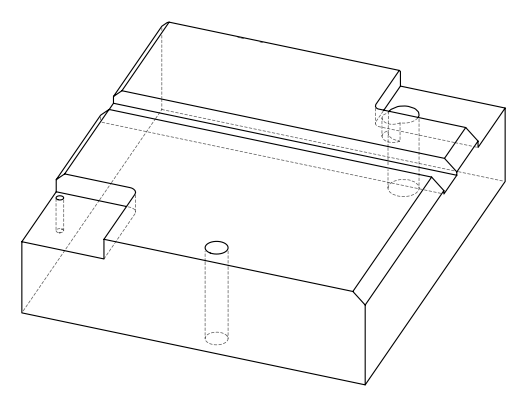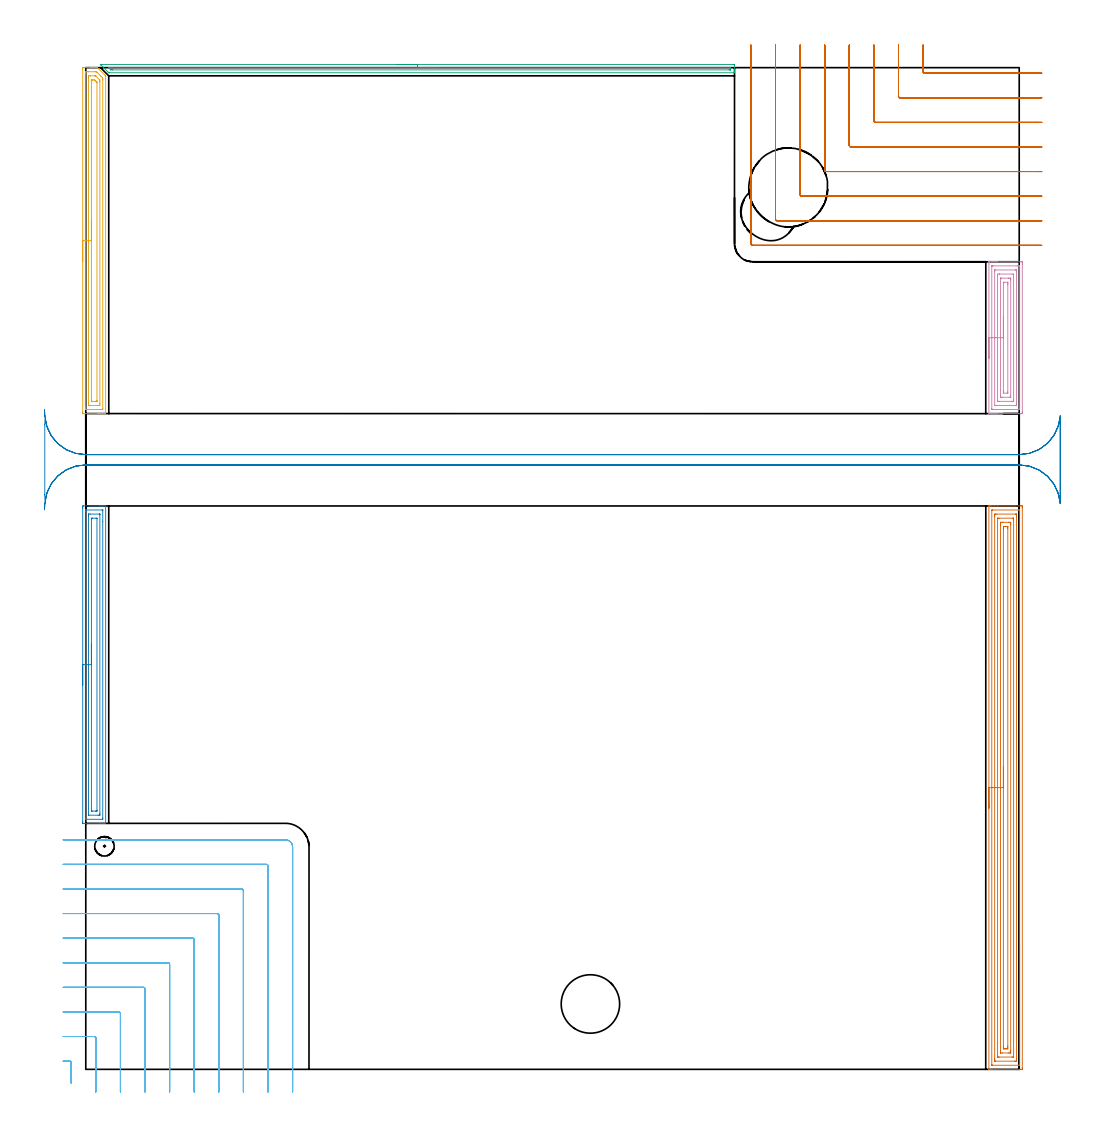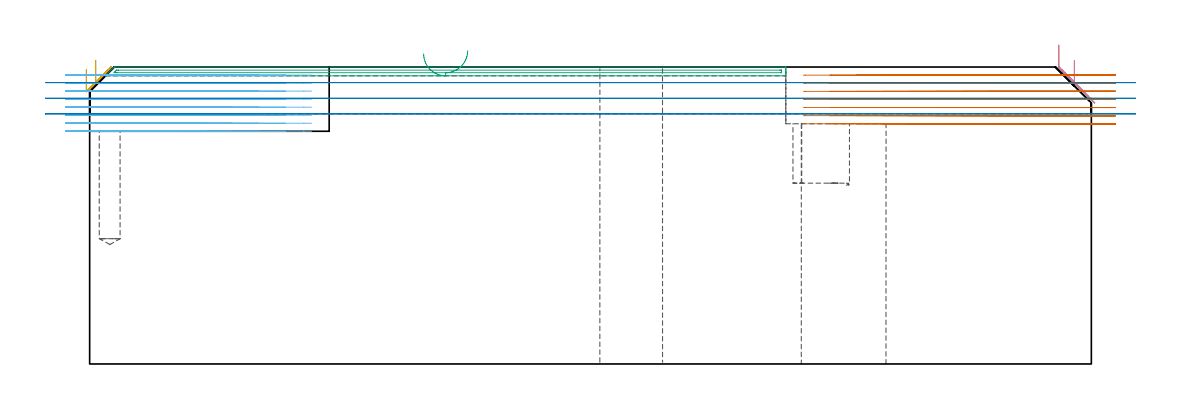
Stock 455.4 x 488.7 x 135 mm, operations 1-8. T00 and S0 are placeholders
(PLAN: 17 operations, 10 tool changes, 90 min)
(1 AREA_MILL | FG_CHAMFER_SURFACE | UGT0205_001 | 13.51 min | 37506 mm3)
(2 AREA_MILL_1 | FG_CHAMFER_SURFACE_1 | UGT0205_001 | 5.23 min | 10505 mm3)
(3 AREA_MILL_2 | FG_CHAMFER_SURFACE_2 | UGT0205_001 | 5.08 min | 2515 mm3)
(4 AREA_MILL_3 | FG_CHAMFER_SURFACE_3 | UGT0205_001 | 3.87 min | 11813 mm3)
(5 AREA_MILL_4 | FG_CHAMFER_SURFACE_4 | UGT0205_001 | 5.65 min | 10932 mm3)
(6 MILL_CORNER_NOTCH_RECTANGULAR | CORNER_NOTCH_RECTANGULAR | UGT0201_008 | Follow Part, ap 4, ae 75% | 22.27 min | 380387 mm3)
(7 MILL_CORNER_NOTCH_RECTANGULAR_1 | CORNER_NOTCH_RECTANGULAR_1 | UGT0201_008 | Follow Part, ap 4, ae 75% | 18.98 min | 337976 mm3)
(8 MILL_RECTANGULAR_SLOT | SLOT_RECTANGULAR | UGT0201_019 | Follow Part, ap 10, ae 75% | 6.55 min | 433774 mm3)
(9 MILL_THROUGH_HOLE_FROM_SOLID_MATERIAL | STEP1HOLE | UGT0201_018 | Circular | 6.11 min | 127116 mm3)
(10 MILL_BLIND_HOLE_FROM_SOLID_MATERIAL | STEP1POCKET | UGT0201_136 | Spiral | 0.61 min | 6413 mm3)
(11 SPOT_DRILL | STEP1HOLE_1 | NXT0321_9005460120000 | 0.05 min | 179 mm3)
(12 SPOT_DRILL_1 | STEP1POCKET_1 | NXT0321_9005460120000 | 0.03 min | 3 mm3)
(13 DRILL_BLIND_HOLE_INTO_CENTER | STEP1HOLE_1 | NXT0301_046 | 0.05 min | 410 mm3)
(14 GUN_DRILL_THROUGH_HOLE | STEP1HOLE_1 | UGT0307_003 | 0.62 min | 4749 mm3)
(15 SPADE_DRILL_TO_ENLARGE_THROUGH_HOLE | STEP1HOLE_1 | UGT0306_009 | 0.57 min | 30963 mm3)
(16 DRILL_TO_ENLARGE_THROUGH_HOLE | STEP1HOLE_1 | UGT0301_392 | 0.59 min | 49755 mm3)
(17 DRILL_BLIND_HOLE_INTO_CENTER_1 | STEP1POCKET_1 | UGT0301_490 | 0.22 min | 3462 mm3)
(TOOL UGT0205_001 | Chamfer Mill 20 x 3 x 45 deg. | D20 FL50 Z2)
(TOOL UGT0201_008 | End Mill 16 mm | D16 FL32 Z4)
(TOOL UGT0201_019 | End mill 40 mm | D40 FL63 Z6)
(TOOL UGT0201_018 | End mill 30 mm | D30 FL50 Z4)
(TOOL UGT0201_136 | Carbide End Mill 20.0 | D20 FL30 Z4)
(TOOL NXT0321_9005460120000 | NC Spot Drill, 142deg, 12mm, Carbide, Uncoated | D12 PA142 FL30 Z2)
(TOOL NXT0301_046 | Carbide Drill 7.5mm [860.1-0750-038A1-MM 2214] | D7.5 PA140 FL53 Z2)
(TOOL UGT0307_003 | Gun Drill 7 mm | D7 PA130 FL24 Z1)
(TOOL UGT0306_009 | Spade Drill 18.5mm | D18.5 PA132 FL10 Z2)
(TOOL UGT0301_392 | Twist Drill 28.5 mm | D28.5 PA118 FL165 Z2)
(TOOL UGT0301_490 | Carbide Drill 9.5 mm | D9.5 PA118 FL81 Z2)
(OP 1 AREA_MILL)
G17 G21 G94 G90
T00 M6
G54
G17 G0 G90 X440.6 Y127.45 S1061 M3
G43 Z145. H0
G94 G1 Y127.488 Z144.128 F250.
Y127.602 Z143.263
Y127.791 Z142.412
Y128.053 Z141.58
Y128.387 Z140.774
Y128.79 Z140.
Y129.259 Z139.264
Y129.79 Z138.572
Y130.379 Z137.929
Y131.022 Z137.339
Y131.714 Z136.808
Y132.45 Z136.34
Y133.224 Z135.937
Y134.03 Z135.603
Y134.862 Z135.341
Y135.714 Z135.152
Y136.578 Z135.038
Y137.45 Z135.
Y274.717
X440.603 Y274.89 Z134.988
X440.653 Y274.893 Z134.939
X441.076 Y274.9 Z134.524
X441.34 Z134.26
X442.07 Z133.525
X443.326 Z132.271
X444.742 Z130.853
X456.058 Z119.54
X456.32 Y274.898 Z119.277
X456.892 Y274.892 Z118.706
X456.894 Y274.846 Z118.704
X456.899 Y274.269 Z118.701
X456.9 Y273.687 Z118.7
Y0.943
X456.899 Y0.631 Z118.701
X456.894 Y0.054 Z118.704
X456.892 Y0.008 Z118.706
X456.32 Y0.004 Z119.277
X455.692 Y0. Z119.905
X443.852 Z131.743
X442.436 Z133.161
X442.07 Z133.525
X441.34 Z134.26
X441.076 Z134.524
X440.655 Z134.936
X440.599 Z134.991
Y0.003 Z134.992
X440.6 Y0.183 Z135.
Y137.45
X442.014 Z133.586
X442.015 Y272.594 Z133.585
X442.018 Y272.706 Z133.582
X442.025 Y272.89 Z133.575
X442.07 Y272.892 Z133.53
X442.545 Y272.899 Z133.055
X455.012 Y272.9 Z120.588
X455.43 Y272.898 Z120.17
X455.457 Y272.895 Z120.143
X455.469 Y272.891 Z120.131
X455.479 Y272.872 Z120.121
X455.484 Y272.65 Z120.116
X455.485 Y272.537 Z120.115
Y2.306
X455.482 Y2.193 Z120.118
X455.475 Y2.01 Z120.125
X455.43 Y2.008 Z120.17
X454.956 Y2.001 Z120.644
X442.488 Y2. Z133.112
X442.07 Y2.002 Z133.53
X442.043 Y2.005 Z133.557
X442.031 Y2.009 Z133.569
X442.021 Y2.028 Z133.579
X442.016 Y2.25 Z133.584
X442.015 Y2.363 Z133.585
X442.014 Y137.45 Z133.586
X443.428 Z132.172
X443.429 Y269.798 Z132.171
X443.43 Y270.222 Z132.17
X443.435 Y270.693 Z132.165
X443.445 Y270.89 Z132.155
X443.647 Y270.898 Z131.953
X443.852 Y270.899 Z131.748
X444.536 Y270.9 Z131.064
X453.648 Y270.899 Z121.952
X453.855 Y270.896 Z121.745
X453.992 Y270.89 Z121.608
X454.065 Y270.877 Z121.535
X454.068 Y270.834 Z121.532
X454.07 Y270.693 Z121.53
X454.071 Y270.268 Z121.529
X454.072 Y269.798 Z121.528
X454.071 Y5.102 Z121.529
X454.07 Y4.679 Z121.53
X454.065 Y4.208 Z121.535
X454.055 Y4.01 Z121.545
X453.853 Y4.002 Z121.747
X453.648 Y4.001 Z121.952
X452.965 Y4. Z122.635
X443.852 Y4.001 Z131.748
X443.645 Y4.004 Z131.955
X443.508 Y4.01 Z132.092
X443.435 Y4.023 Z132.165
X443.432 Y4.066 Z132.168
X443.43 Y4.208 Z132.17
X443.429 Y4.632 Z132.171
X443.428 Y5.102 Z132.172
Y137.45
X444.843 Z130.757
Y268.803
X444.844 Y268.856 Z130.756
X444.847 Y268.884 Z130.753
X444.849 Y268.89 Z130.751
X444.858 Y268.893 Z130.742
X444.968 Y268.897 Z130.632
X445.19 Y268.899 Z130.41
X445.633 Y268.9 Z129.967
X452.312 Y268.899 Z123.288
X452.532 Y268.898 Z123.068
X452.642 Y268.894 Z122.958
X452.651 Y268.89 Z122.949
X452.653 Y268.886 Z122.947
X452.656 Y268.863 Z122.944
X452.657 Y268.823 Z122.943
Y268.111
Y6.097
X452.656 Y6.044 Z122.944
X452.653 Y6.016 Z122.947
X452.651 Y6.01 Z122.949
X452.642 Y6.007 Z122.958
X452.532 Y6.003 Z123.068
X452.311 Y6.001 Z123.289
X451.867 Y6. Z123.733
X445.633 Z129.967
X445.188 Y6.003 Z130.412
X444.968 Y6.006 Z130.632
X444.859 Y6.01 Z130.741
X444.849 Y6.019 Z130.751
X444.847 Y6.038 Z130.753
X444.845 Y6.077 Z130.755
X444.843 Y6.789 Z130.757
Y137.45
X446.257 Z129.343
Y265.595
X446.258 Y266.221 Z129.342
X446.26 Y266.486 Z129.34
X446.264 Y266.756 Z129.336
X446.276 Y266.89 Z129.324
X446.355 Y266.894 Z129.245
X446.523 Y266.897 Z129.077
X446.738 Y266.9 Z128.862
X447.414 Z128.186
X450.301 Z125.299
X450.977 Y266.899 Z124.623
X451.195 Y266.896 Z124.405
X451.235 Y266.89 Z124.365
X451.237 Y266.881 Z124.363
X451.24 Y266.851 Z124.36
X451.243 Y266.221 Z124.357
Y265.954
Y9.305
X451.242 Y8.679 Z124.358
X451.24 Y8.414 Z124.36
X451.236 Y8.144 Z124.364
X451.224 Y8.01 Z124.376
X451.145 Y8.006 Z124.455
X450.977 Y8.003 Z124.623
X450.762 Y8. Z124.838
X450.086 Z125.514
X447.199 Z128.401
X446.523 Y8.002 Z129.077
X446.305 Y8.004 Z129.295
X446.265 Y8.01 Z129.335
X446.263 Y8.019 Z129.337
X446.26 Y8.049 Z129.34
X446.257 Y8.679 Z129.343
Y8.946
Y137.45
X447.671 Z127.929
Y263.539
X447.672 Y264.174 Z127.928
X447.674 Y264.433 Z127.926
X447.678 Y264.75 Z127.922
X447.691 Y264.89 Z127.909
X447.843 Y264.896 Z127.757
X448.305 Y264.899 Z127.295
X448.73 Y264.9 Z126.87
X449.195 Y264.899 Z126.405
X449.624 Y264.897 Z125.976
X449.795 Y264.89 Z125.805
X449.822 Y264.877 Z125.778
X449.824 Y264.819 Z125.776
X449.827 Y264.693 Z125.773
X449.828 Y264.433 Z125.772
X449.829 Y263.797 Z125.771
Y11.362
X449.828 Y10.726 Z125.772
X449.826 Y10.467 Z125.774
X449.822 Y10.15 Z125.778
X449.81 Y10.01 Z125.79
X449.657 Y10.004 Z125.943
X449.195 Y10.001 Z126.405
X448.77 Y10. Z126.83
X448.305 Y10.001 Z127.295
X447.876 Y10.003 Z127.724
X447.705 Y10.01 Z127.895
X447.678 Y10.023 Z127.922
X447.676 Y10.081 Z127.924
X447.673 Y10.208 Z127.927
X447.672 Y10.467 Z127.928
X447.671 Y11.103 Z127.929
Y137.45
Y138.322 Z127.967
Y139.187 Z128.081
Y140.038 Z128.27
Y140.87 Z128.532
Y141.676 Z128.866
Y142.45 Z129.269
Y143.186 Z129.737
Y143.878 Z130.268
Y144.521 Z130.858
Y145.11 Z131.501
Y145.642 Z132.193
Y146.11 Z132.929
Y146.513 Z133.703
Y146.847 Z134.509
Y147.109 Z135.341
Y147.298 Z136.192
Y147.412 Z137.057
Y147.45 Z137.929
G0 Z145.
M5
M2
(OP 2 AREA_MILL_1)
G17 G21 G94 G90
T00 M6
G54
G17 G0 G90 X-1.5 Y187.45 S1061 M3
G43 Z145. H0
Z133.8
G94 G1 Y187.488 Z132.928 F250.
Y187.602 Z132.063
Y187.791 Z131.212
Y188.053 Z130.38
Y188.387 Z129.574
Y188.79 Z128.8
Y189.258 Z128.064
Y189.79 Z127.372
Y190.379 Z126.729
Y191.022 Z126.14
Y191.714 Z125.608
Y192.45 Z125.14
Y193.224 Z124.737
Y194.03 Z124.403
Y194.862 Z124.141
Y195.714 Z123.952
Y196.578 Z123.838
Y197.45 Z123.8
Y273.749
X-1.499 Y274.281 Z123.801
X-1.496 Y274.639 Z123.802
X-1.493 Y274.89 Z123.804
X-1.147 Y274.9 Z124.151
X6.723 Z132.017
X7.261 Z132.558
X7.598 Z132.894
X8.136 Z133.432
X8.472 Z133.767
X9.428 Z134.728
X9.567 Y274.897 Z134.859
X9.698 Y274.89 Z134.989
X9.7 Y274.728 Z135.
Y120.172
X9.698 Y120.01 Z134.989
X9.567 Y120.003 Z134.859
X9.428 Y120. Z134.728
X9.145 Z134.444
X8.472 Z133.767
X7.261 Z132.558
X6.723 Z132.017
X-1.147 Z124.151
X-1.42 Y120.004 Z123.878
X-1.492 Y120.01 Z123.805
X-1.499 Y120.085 Z123.799
X-1.5 Y120.619 Z123.8
Y197.45
X-0.086 Z125.214
Y272.304
X-0.085 Y272.495 Z125.215
X-0.081 Y272.845 Z125.219
X-0.079 Y272.881 Z125.221
X-0.032 Y272.89 Z125.268
X0.073 Y272.896 Z125.373
X0.206 Y272.899 Z125.506
X8.076 Z133.376
X8.233 Y272.894 Z133.533
X8.263 Y272.89 Z133.563
X8.279 Y272.88 Z133.579
X8.281 Y272.846 Z133.581
X8.285 Y272.686 Z133.585
X8.286 Y267.157 Z133.586
Y122.596
X8.285 Y122.405 Z133.585
X8.281 Y122.055 Z133.581
X8.279 Y122.019 Z133.579
X8.232 Y122.01 Z133.532
X8.127 Y122.004 Z133.427
X7.994 Y122.001 Z133.294
X0.124 Z125.424
X-0.033 Y122.006 Z125.267
X-0.063 Y122.01 Z125.237
X-0.079 Y122.02 Z125.221
X-0.081 Y122.054 Z125.219
X-0.085 Y122.214 Z125.215
X-0.086 Y127.755 Z125.214
Y197.45
X1.328 Z126.628
X1.329 Y269.966 Z126.629
X1.332 Y270.708 Z126.632
X1.335 Y270.853 Z126.635
X1.341 Y270.89 Z126.641
X1.383 Y270.894 Z126.683
X1.477 Y270.897 Z126.777
X2.163 Y270.9 Z127.463
X6.723 Y270.899 Z132.023
X6.786 Y270.898 Z132.086
X6.836 Y270.894 Z132.136
X6.863 Y270.89 Z132.163
X6.865 Y270.858 Z132.165
X6.87 Y270.708 Z132.17
X6.871 Y270.557 Z132.171
Y124.934
X6.868 Y124.192 Z132.168
X6.865 Y124.047 Z132.165
X6.859 Y124.01 Z132.159
X6.817 Y124.006 Z132.117
X6.723 Y124.003 Z132.023
X6.037 Y124. Z131.337
X1.477 Y124.001 Z126.777
X1.414 Y124.002 Z126.714
X1.364 Y124.006 Z126.664
X1.337 Y124.01 Z126.637
X1.335 Y124.042 Z126.635
X1.33 Y124.192 Z126.63
X1.329 Y124.343 Z126.629
X1.328 Y197.45 Z126.628
X2.743 Z128.043
Y268.521
X2.744 Y268.685 Z128.044
X2.748 Y268.817 Z128.048
X2.752 Y268.89 Z128.052
X2.799 Y268.893 Z128.099
X3.226 Y268.9 Z128.526
X3.246 Z128.546
X4.995 Z130.295
X5.396 Y268.893 Z130.696
X5.442 Y268.89 Z130.742
X5.45 Y268.863 Z130.75
X5.455 Y268.811 Z130.755
X5.457 Y268.759 Z130.757
Y126.379
X5.456 Y126.214 Z130.756
X5.452 Y126.083 Z130.752
X5.448 Y126.01 Z130.748
X5.401 Y126.007 Z130.701
X4.974 Y126. Z130.274
X4.954 Z130.254
X3.205 Z128.505
X2.804 Y126.007 Z128.104
X2.758 Y126.01 Z128.058
X2.749 Y126.037 Z128.049
X2.745 Y126.089 Z128.045
X2.743 Y126.141 Z128.043
Y197.45
Y198.322 Z128.081
Y199.186 Z128.195
Y200.038 Z128.383
Y200.87 Z128.646
Y201.676 Z128.98
Y202.45 Z129.382
Y203.186 Z129.851
Y203.878 Z130.382
Y204.521 Z130.972
Y205.11 Z131.615
Y205.642 Z132.307
Y206.11 Z133.043
Y206.513 Z133.816
Y206.847 Z134.622
Y207.109 Z135.454
Y207.298 Z136.306
Y207.412 Z137.171
Y207.45 Z138.043
G0 Z145.
M5
M2
(OP 3 AREA_MILL_2)
G17 G21 G94 G90
T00 M6
G54
G17 G0 G90 X151.85 Y490.2 S1061 M3
G43 Z145. H0
Z141.
G94 G1 X151.888 Z140.128 F250.
X152.002 Z139.264
X152.191 Z138.412
X152.453 Z137.58
X152.787 Z136.774
X153.19 Z136.
X153.658 Z135.264
X154.189 Z134.572
X154.779 Z133.929
X155.422 Z133.34
X156.114 Z132.808
X156.85 Z132.34
X157.624 Z131.937
X158.43 Z131.603
X159.262 Z131.341
X160.113 Z131.152
X160.978 Z131.038
X161.85 Z131.
X315.887
X316.157 Y490.198
X316.49 Y490.193 Z131.002
X316.5 Y489.936 Z131.259
Y488.523 Z132.674
Y487.332 Z133.863
Y486.686 Z134.514
Y486.396 Z134.803
Y486.298 Z134.894
X316.49 Y486.203 Z134.988
X316.334 Y486.2 Z135.
X11.384
X11.205 Y486.203 Z134.989
X11.13 Y486.269 Z134.928
X10.938 Y486.462 Z134.738
X7.333 Y490.066 Z131.131
X7.266 Y490.131 Z131.062
X7.217 Y490.191 Z131.001
X7.233 Y490.194 Z130.998
X7.254 Y490.197 Z130.997
X7.298 Y490.199 Z130.999
X7.366
X161.85 Y490.2 Z131.
Y488.786 Z132.414
X314.101 Y488.785 Z132.415
X314.394 Y488.784 Z132.416
X314.461 Y488.781 Z132.419
X314.488 Y488.779 Z132.421
X314.49 Y488.765 Z132.435
X314.497 Y488.683 Z132.517
X314.499 Y488.2 Z133.
Y487.813 Z133.387
X314.496 Y487.683 Z133.517
X314.491 Y487.637 Z133.563
X314.488 Y487.62 Z133.58
X314.476 Y487.619 Z133.581
X314.403 Y487.617 Z133.583
X314.101 Y487.615 Z133.585
X313.811 Y487.614 Z133.586
X13.17 Y487.615 Z133.585
X12.879
X12.277 Y487.62 Z133.58
X12.242 Y487.621 Z133.579
X12.203 Y487.656 Z133.544
X12.12 Y487.734 Z133.466
X11.96 Y487.891 Z133.309
X11.65 Y488.2 Z133.
X11.384 Y488.468 Z132.732
X11.085 Y488.776 Z132.424
X11.384 Y488.781 Z132.419
X11.677 Y488.784 Z132.416
X12.277 Y488.786 Z132.414
X12.568
X161.85
X162.721 Z132.452
X163.586 Z132.566
X164.438 Z132.755
X165.27 Z133.017
X166.076 Z133.351
X166.85 Z133.754
X167.586 Z134.223
X168.278 Z134.754
X168.921 Z135.343
X169.51 Z135.986
X170.041 Z136.678
X170.51 Z137.414
X170.913 Z138.188
X171.247 Z138.994
X171.509 Z139.826
X171.698 Z140.678
X171.812 Z141.543
X171.85 Z142.414
G0 Z145.
M5
M2
(OP 4 AREA_MILL_3)
G17 G21 G94 G90
T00 M6
G54
G17 G0 G90 X440.6 Y346.95 S1061 M3
G43 Z145. H0
G94 G1 Y346.988 Z144.128 F250.
Y347.102 Z143.263
Y347.291 Z142.412
Y347.553 Z141.58
Y347.887 Z140.774
Y348.29 Z140.
Y348.758 Z139.264
Y349.29 Z138.572
Y349.879 Z137.929
Y350.522 Z137.339
Y351.214 Z136.808
Y351.95 Z136.34
Y352.724 Z135.937
Y353.53 Z135.603
Y354.362 Z135.341
Y355.213 Z135.152
Y356.078 Z135.038
Y356.95 Z135.
Y393.877
X440.603 Y393.99 Z134.989
X440.635 Y393.993 Z134.957
X440.921 Y394. Z134.677
X441.674 Z133.925
X442.467 Z133.132
X442.961 Z132.635
X443.208 Z132.389
X443.852 Z131.745
X444.099 Z131.499
X444.742 Z130.852
X456.32 Y393.999 Z119.276
X456.885 Y393.996 Z118.711
X456.891 Y393.993 Z118.705
X456.897 Y393.432 Z118.703
X456.9 Y392.852 Z118.7
Y320.779
X456.898 Y320.468 Z118.702
X456.891 Y319.907 Z118.706
X456.885 Y319.904 Z118.711
X456.32 Y319.9 Z119.276
X444.742 Z130.852
X444.099 Z131.499
X443.852 Z131.745
X443.208 Z132.389
X442.961 Z132.635
X442.467 Z133.132
X441.674 Z133.925
X440.921 Z134.677
X440.637 Z134.954
X440.599 Z134.991
X440.6 Y320.023 Z135.
Y356.95
X442.014 Z133.586
Y391.764
X442.016 Y391.876 Z133.584
X442.019 Y391.951 Z133.581
X442.023 Y391.992 Z133.577
X442.028 Y391.994 Z133.572
X442.07 Y391.996 Z133.53
X442.613 Y392. Z132.987
X454.539 Z121.061
X455.083 Y391.998 Z120.517
X455.43 Y391.992 Z120.17
X455.473 Y391.99 Z120.127
X455.48 Y391.82 Z120.12
X455.484 Y391.708 Z120.116
X455.485 Y391.652 Z120.115
X455.486 Y391.596 Z120.114
X455.485 Y322.136 Z120.115
X455.484 Y322.024 Z120.116
X455.481 Y321.949 Z120.119
X455.477 Y321.908 Z120.123
X455.472 Y321.907 Z120.128
X455.43 Y321.904 Z120.17
X454.887 Y321.9 Z120.713
X442.961 Z132.639
X442.417 Y321.902 Z133.183
X442.07 Y321.908 Z133.53
X442.027 Y321.91 Z133.573
X442.02 Y322.08 Z133.581
X442.016 Y322.192 Z133.584
X442.015 Y322.248 Z133.585
X442.014 Y322.304 Z133.586
Y356.95
X443.428 Z132.172
X443.429 Y389.405 Z132.171
X443.433 Y389.873 Z132.167
X443.435 Y389.974 Z132.165
X443.446 Y389.99 Z132.154
X443.511 Y389.996 Z132.089
X443.596 Y389.999 Z132.004
X453.648 Y390. Z121.952
X453.776 Y389.998 Z121.824
X454.031 Y389.99 Z121.57
X454.066 Y389.982 Z121.534
X454.068 Y389.969 Z121.532
X454.071 Y389.933 Z121.529
Y324.495
X454.067 Y324.027 Z121.533
X454.065 Y323.926 Z121.535
X454.053 Y323.91 Z121.547
X453.988 Y323.904 Z121.612
X453.903 Y323.901 Z121.697
X443.852 Y323.9 Z131.748
X443.724 Y323.902 Z131.876
X443.469 Y323.91 Z132.131
X443.434 Y323.918 Z132.166
X443.432 Y323.931 Z132.168
X443.429 Y323.967 Z132.171
X443.428 Y356.95 Z132.172
X444.843 Z130.757
Y387.203
X444.85 Y387.986 Z130.75
X445.633 Y388. Z129.967
X445.726 Z129.874
X451.96 Z123.64
X452.65 Y387.984 Z122.95
X452.657 Y387.303 Z122.943
Y326.697
X452.65 Y325.914 Z122.95
X451.867 Y325.9 Z123.733
X451.774 Z123.826
X445.54 Z130.06
X444.85 Y325.916 Z130.75
X444.843 Y326.596 Z130.757
Y356.95
X446.257 Z129.343
Y385.424
X446.258 Y385.688 Z129.342
X446.262 Y385.955 Z129.338
X446.264 Y385.985 Z129.336
X446.273 Y385.99 Z129.327
X446.307 Y385.995 Z129.293
X446.379 Y385.998 Z129.221
X446.523 Y386. Z129.077
X446.837 Z128.763
X450.086 Z125.514
X450.4 Z125.2
X450.977 Y385.996 Z124.623
X451.169 Y385.993 Z124.431
X451.232 Y385.99 Z124.368
X451.236 Y385.867 Z124.364
X451.24 Y385.69 Z124.36
X451.242 Y385.424 Z124.358
X451.243 Y385.157 Z124.357
Y328.476
X451.242 Y328.212 Z124.358
X451.237 Y327.945 Z124.363
X451.236 Y327.915 Z124.364
X451.227 Y327.91 Z124.373
X451.193 Y327.905 Z124.407
X451.121 Y327.902 Z124.479
X450.977 Y327.9 Z124.623
X450.663 Z124.937
X447.414 Z128.186
X447.1 Z128.5
X446.523 Y327.904 Z129.077
X446.331 Y327.907 Z129.269
X446.268 Y327.91 Z129.332
X446.264 Y328.033 Z129.336
X446.26 Y328.21 Z129.34
X446.258 Y328.476 Z129.342
X446.257 Y328.743 Z129.343
Y356.95
X447.671 Z127.929
X447.672 Y383.387 Z127.928
X447.673 Y383.644 Z127.927
X447.677 Y383.96 Z127.923
X447.678 Y383.99 Z127.922
X447.735 Y383.994 Z127.865
X447.829 Y383.998 Z127.771
X447.949 Y384. Z127.651
X449.731 Y383.998 Z125.869
X449.805 Y383.993 Z125.795
X449.816 Y383.991 Z125.784
X449.822 Y383.97 Z125.778
X449.825 Y383.904 Z125.775
X449.828 Y383.644 Z125.772
X449.829 Y383.011 Z125.771
Y382.754
X449.828 Y330.513 Z125.772
X449.827 Y330.256 Z125.773
X449.823 Y329.94 Z125.777
X449.822 Y329.91 Z125.778
X449.765 Y329.906 Z125.835
X449.67 Y329.902 Z125.93
X449.551 Y329.9 Z126.049
X447.769 Y329.902 Z127.831
X447.695 Y329.907 Z127.905
X447.684 Y329.909 Z127.916
X447.678 Y329.93 Z127.922
X447.675 Y329.996 Z127.925
X447.672 Y330.256 Z127.928
X447.671 Y330.889 Z127.929
Y331.146
Y356.95
Y357.822 Z127.967
Y358.686 Z128.081
Y359.538 Z128.27
Y360.37 Z128.532
Y361.176 Z128.866
Y361.95 Z129.269
Y362.686 Z129.737
Y363.378 Z130.268
Y364.021 Z130.858
Y364.61 Z131.501
Y365.141 Z132.193
Y365.61 Z132.929
Y366.013 Z133.703
Y366.347 Z134.509
Y366.609 Z135.341
Y366.798 Z136.192
Y366.912 Z137.057
Y366.95 Z137.929
G0 Z145.
M5
M2
(OP 5 AREA_MILL_4)
G17 G21 G94 G90
T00 M6
G54
G17 G0 G90 X-1.5 Y394.3 S1061 M3
G43 Z145. H0
Z133.8
G94 G1 Y394.338 Z132.928 F250.
Y394.452 Z132.063
Y394.641 Z131.212
Y394.903 Z130.38
Y395.237 Z129.574
Y395.64 Z128.8
Y396.108 Z128.064
Y396.64 Z127.372
Y397.229 Z126.729
Y397.872 Z126.14
Y398.564 Z125.608
Y399.3 Z125.14
Y400.074 Z124.737
Y400.88 Z124.403
Y401.712 Z124.141
Y402.564 Z123.952
Y403.428 Z123.838
Y404.3 Z123.8
X-1.499 Y488.107 Z123.801
X-1.497 Y488.464
X-1.492 Y488.69 Z123.804
X-1.147 Y488.7 Z124.15
X2.351 Z127.645
X2.937 Z128.234
X3.226 Z128.522
X3.811 Z129.108
X4.1 Z129.395
X4.677 Z129.977
X5.412 Z130.711
X5.561 Y488.699 Z130.86
X5.701 Y488.69 Z130.994
X5.846 Y488.554 Z131.146
X9.414 Y484.987 Z134.713
X9.609 Y484.791 Z134.906
X9.697 Y484.695 Z134.989
X9.7 Y484.541 Z135.
Y320.047
X9.698 Y319.91 Z134.989
X9.585 Y319.902 Z134.877
X9.467 Y319.9 Z134.766
X8.769 Z134.068
X8.175 Z133.475
X7.598 Z132.894
X7.309 Z132.606
X6.723 Z132.02
X6.435 Z131.732
X5.849 Z131.143
X-1.147 Y319.901 Z124.15
X-1.493 Y319.91 Z123.804
X-1.497 Y320.136 Z123.801
X-1.5 Y320.493 Z123.8
Y320.853
Y404.3
X-0.086 Z125.214
X-0.085 Y486.133 Z125.215
X-0.083 Y486.324 Z125.217
X-0.079 Y486.665 Z125.221
X0.242 Y486.691 Z125.542
X0.602 Y486.697 Z125.902
X1.108 Y486.7 Z126.408
X1.477 Z126.777
X4.606 Z129.906
X4.974 Y486.699 Z130.274
X5.097 Y486.697 Z130.397
X5.195 Y486.691 Z130.495
X5.254 Y486.684 Z130.554
X5.295 Y486.647 Z130.595
X5.626 Y486.324 Z130.926
X7.409 Y484.541 Z132.709
X7.598 Y484.349 Z132.898
X8.279 Y483.649 Z133.579
X8.285 Y482.949 Z133.585
Y482.758
Y322.467
X8.283 Y322.276 Z133.583
X8.279 Y321.935 Z133.579
X7.958 Y321.909 Z133.258
X7.598 Y321.903 Z132.898
X7.092 Y321.9 Z132.392
X6.723 Z132.023
X0.096 Z125.396
X-0.037 Y321.903 Z125.263
X-0.061 Y321.906 Z125.239
X-0.079 Y321.912 Z125.221
X-0.081 Y321.94 Z125.219
X-0.085 Y322.085 Z125.215
X-0.086 Y322.276 Z125.214
Y322.978
Y404.3
X1.328 Z126.628
X1.329 Y483.8 Z126.629
X1.334 Y484.541 Z126.634
X1.336 Y484.685 Z126.636
X1.477 Y484.69 Z126.777
X2.196 Y484.699 Z127.496
X2.351 Y484.7 Z127.651
X4.256 Y484.699 Z129.556
X4.568 Y484.694 Z129.868
X4.775 Y484.69 Z130.075
X4.848 Y484.641 Z130.148
X4.96 Y484.541 Z130.26
X4.974 Y484.526 Z130.274
X6.741 Y482.758 Z132.041
X6.864 Y482.614 Z132.164
X6.87 Y481.866 Z132.17
X6.871 Y481.715 Z132.171
Y324.8
X6.866 Y324.059 Z132.166
X6.865 Y323.915 Z132.165
X6.723 Y323.91 Z132.023
X6.004 Y323.901 Z131.304
X5.849 Y323.9 Z131.149
X2.351 Z127.651
X1.63 Y323.903 Z126.93
X1.477 Y323.909 Z126.777
X1.335 Y323.918 Z126.635
X1.332 Y324.059 Z126.632
X1.33 Y324.209 Z126.63
X1.328 Y324.951 Z126.628
Y325.102
Y404.3
X2.743 Z128.043
Y482.358
X2.745 Y482.522 Z128.045
X2.748 Y482.653 Z128.048
X2.75 Y482.687 Z128.05
X2.767 Y482.69 Z128.067
X2.817 Y482.694 Z128.117
X3.226 Y482.7 Z128.526
X3.282 Z128.582
X4.1 Z129.4
X4.157 Z129.457
X4.259 Y482.697 Z129.559
X4.309 Y482.694 Z129.609
X4.333 Y482.69 Z129.633
X4.384 Y482.656 Z129.684
X4.77 Y482.277 Z130.07
X4.974 Y482.076 Z130.274
X5.183 Y481.866 Z130.483
X5.401 Y481.639 Z130.701
X5.451 Y481.584 Z130.751
X5.453 Y481.557 Z130.753
X5.455 Y481.497 Z130.755
X5.457 Y481.374 Z130.757
Y326.242
X5.455 Y326.078 Z130.755
X5.452 Y325.947 Z130.752
X5.45 Y325.913 Z130.75
X5.433 Y325.91 Z130.733
X5.383 Y325.906 Z130.683
X4.974 Y325.9 Z130.274
X4.918 Z130.218
X3.168 Y325.901 Z128.468
X2.824 Y325.91 Z128.124
X2.749 Y325.915 Z128.049
X2.746 Y325.966 Z128.046
X2.745 Y326.021 Z128.045
X2.743 Y326.334 Z128.043
Y326.734
Y404.3
Y405.172 Z128.081
Y406.036 Z128.195
Y406.888 Z128.383
Y407.72 Z128.646
Y408.526 Z128.98
Y409.3 Z129.382
Y410.036 Z129.851
Y410.728 Z130.382
Y411.371 Z130.972
Y411.96 Z131.615
Y412.492 Z132.307
Y412.96 Z133.043
Y413.363 Z133.816
Y413.697 Z134.622
Y413.959 Z135.454
Y414.148 Z136.306
Y414.262 Z137.171
Y414.3 Z138.043
G0 Z145.
M5
M2
(OP 6 MILL_CORNER_NOTCH_RECTANGULAR)
G17 G21 G94 G90
T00 M6
G54
G17 G0 G90 X-7.1 Y-6.686 S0 M3
G43 Z145. H0
Z131.35
G94 G1 Y-3.686 F250.
Y3.208 F500.
G3 X-7.892 Y4. R0.8
G1 X-8.
X-11. Y4.002 F250.
G0 Z145.
X4.9 Y-11.
Z131.35
G1 Y-8.
Y15.207 F500.
G3 X4.107 Y16. R0.8
G1 X-7.945
X-8.
X-11. Y16.002 F250.
G0 Z145.
X16.9 Y-11.
Z131.35
G1 Y-8.
Y27.207 F500.
G3 X16.107 Y28. R0.8
G1 X-7.945
X-8.
X-11. Y28.002 F250.
G0 Z145.
X28.9 Y-11.
Z131.35
G1 Y-8.
Y39.206 F500.
G3 X28.106 Y40. R0.8
G1 X-7.945
X-8.
X-11. Y40.002 F250.
G0 Z145.
X40.9 Y-11.
Z131.35
G1 Y-8.
Y51.206 F500.
G3 X40.106 Y52. R0.8
G1 X-7.945
X-8.
X-11. Y52.003 F250.
G0 Z145.
X52.9 Y-11.
Z131.35
G1 Y-8.
Y63.206 F500.
G3 X52.106 Y64. R0.8
G1 X-7.945
X-8.
X-11. Y64.003 F250.
G0 Z145.
X64.9 Y-11.
Z131.35
G1 Y-8.
Y75.205 F500.
G3 X64.105 Y76. R0.8
G1 X-7.945
X-8.
X-11. Y76.005 F250.
G0 Z145.
X76.9 Y-11.
Z131.35
G1 Y-8.
Y87.205 F500.
G3 X76.105 Y88. R0.8
G1 X-7.945
X-8.
X-11. Y88.007 F250.
G0 Z145.
X88.9 Y-11.
Z131.35
G1 Y-8.
Y99.205 F500.
G3 X88.105 Y100. R0.8
G1 X-7.945
X-8.
X-11. Y100.014 F250.
G0 Z145.
X100.9 Y-11.
Z131.35
G1 Y-8.
Y108.5 F500.
G3 X97.4 Y112. R3.5
G1 X-7.945
X-10.945 F250.
G0 Z145.
X-7.1 Y-6.686
Z127.7
G1 Y-3.686
Y3.208 F500.
G3 X-7.892 Y4. R0.8
G1 X-8.
X-11. F250.
G0 Z145.
X4.9 Y-11.
Z127.7
G1 Y-8.
Y15.207 F500.
G3 X4.107 Y16. R0.8
G1 X-8.
X-11. F250.
G0 Z145.
X16.9 Y-11.
Z127.7
G1 Y-8.
Y27.207 F500.
G3 X16.107 Y28. R0.8
G1 X-8.
X-11. F250.
G0 Z145.
X28.9 Y-11.
Z127.7
G1 Y-8.
Y39.206 F500.
G3 X28.106 Y40. R0.8
G1 X-8.
X-11. F250.
G0 Z145.
X40.9 Y-11.
Z127.7
G1 Y-8.
Y51.206 F500.
G3 X40.106 Y52. R0.8
G1 X-8.
X-11. F250.
G0 Z145.
X52.9 Y-11.
Z127.7
G1 Y-8.
Y63.206 F500.
G3 X52.106 Y64. R0.8
G1 X-8.
X-11. F250.
G0 Z145.
X64.9 Y-11.
Z127.7
G1 Y-8.
Y75.205 F500.
G3 X64.105 Y76. R0.8
G1 X-8.
X-11. F250.
G0 Z145.
X76.9 Y-11.
Z127.7
G1 Y-8.
Y87.205 F500.
G3 X76.105 Y88. R0.8
G1 X-8.
X-11. F250.
G0 Z145.
X88.9 Y-11.
Z127.7
G1 Y-8.
Y99.205 F500.
G3 X88.105 Y100. R0.8
G1 X-8.
X-11. F250.
G0 Z145.
X100.9 Y-11.
Z127.7
G1 Y-8.
Y108.5 F500.
G3 X97.4 Y112. R3.5
G1 X-8.
X-11. F250.
G0 Z145.
X-7.1 Y-6.686
Z124.05
G1 Y-3.686
Y3.208 F500.
G3 X-7.892 Y4. R0.8
G1 X-8.
X-11. F250.
G0 Z145.
X4.9 Y-11.
Z124.05
G1 Y-8.
Y15.207 F500.
G3 X4.107 Y16. R0.8
G1 X-8.
X-11. F250.
G0 Z145.
X16.9 Y-11.
Z124.05
G1 Y-8.
Y27.207 F500.
G3 X16.107 Y28. R0.8
G1 X-8.
X-11. F250.
G0 Z145.
X28.9 Y-11.
Z124.05
G1 Y-8.
Y39.206 F500.
G3 X28.106 Y40. R0.8
G1 X-8.
X-11. F250.
G0 Z145.
X40.9 Y-11.
Z124.05
G1 Y-8.
Y51.206 F500.
G3 X40.106 Y52. R0.8
G1 X-8.
X-11. F250.
G0 Z145.
X52.9 Y-11.
Z124.05
G1 Y-8.
Y63.206 F500.
G3 X52.106 Y64. R0.8
G1 X-8.
X-11. F250.
G0 Z145.
X64.9 Y-11.
Z124.05
G1 Y-8.
Y75.205 F500.
G3 X64.105 Y76. R0.8
G1 X-8.
X-11. F250.
G0 Z145.
X76.9 Y-11.
Z124.05
G1 Y-8.
Y87.205 F500.
G3 X76.105 Y88. R0.8
G1 X-8.
X-11. F250.
G0 Z145.
X88.9 Y-11.
Z124.05
G1 Y-8.
Y99.205 F500.
G3 X88.105 Y100. R0.8
G1 X-8.
X-11. F250.
G0 Z145.
X100.9 Y-11.
Z124.05
G1 Y-8.
Y108.5 F500.
G3 X97.4 Y112. R3.5
G1 X-8.
X-11. F250.
G0 Z145.
X-7.1 Y-6.686
Z120.4
G1 Y-3.686
Y3.208 F500.
G3 X-7.892 Y4. R0.8
G1 X-8.
X-11. F250.
G0 Z145.
X4.9 Y-11.
Z120.4
G1 Y-8.
Y15.207 F500.
G3 X4.107 Y16. R0.8
G1 X-8.
X-11. F250.
G0 Z145.
X16.9 Y-11.
Z120.4
G1 Y-8.
Y27.207 F500.
G3 X16.107 Y28. R0.8
G1 X-8.
X-11. F250.
G0 Z145.
X28.9 Y-11.
Z120.4
G1 Y-8.
Y39.206 F500.
G3 X28.106 Y40. R0.8
G1 X-8.
X-11. F250.
G0 Z145.
X40.9 Y-11.
Z120.4
G1 Y-8.
Y51.206 F500.
G3 X40.106 Y52. R0.8
G1 X-8.
X-11. F250.
G0 Z145.
X52.9 Y-11.
Z120.4
G1 Y-8.
Y63.206 F500.
G3 X52.106 Y64. R0.8
G1 X-8.
X-11. F250.
G0 Z145.
X64.9 Y-11.
Z120.4
G1 Y-8.
Y75.205 F500.
G3 X64.105 Y76. R0.8
G1 X-8.
X-11. F250.
G0 Z145.
X76.9 Y-11.
Z120.4
G1 Y-8.
Y87.205 F500.
G3 X76.105 Y88. R0.8
G1 X-8.
X-11. F250.
G0 Z145.
X88.9 Y-11.
Z120.4
G1 Y-8.
Y99.205 F500.
G3 X88.105 Y100. R0.8
G1 X-8.
X-11. F250.
G0 Z145.
X100.9 Y-11.
Z120.4
G1 Y-8.
Y108.5 F500.
G3 X97.4 Y112. R3.5
G1 X-8.
X-11. F250.
G0 Z145.
X-7.1 Y-6.686
Z116.75
G1 Y-3.686
Y3.208 F500.
G3 X-7.892 Y4. R0.8
G1 X-8.
X-11. F250.
G0 Z145.
X4.9 Y-11.
Z116.75
G1 Y-8.
Y15.207 F500.
G3 X4.107 Y16. R0.8
G1 X-8.
X-11. F250.
G0 Z145.
X16.9 Y-11.
Z116.75
G1 Y-8.
Y27.207 F500.
G3 X16.107 Y28. R0.8
G1 X-8.
X-11. F250.
G0 Z145.
X28.9 Y-11.
Z116.75
G1 Y-8.
Y39.206 F500.
G3 X28.106 Y40. R0.8
G1 X-8.
X-11. F250.
G0 Z145.
X40.9 Y-11.
Z116.75
G1 Y-8.
Y51.206 F500.
G3 X40.106 Y52. R0.8
G1 X-8.
X-11. F250.
G0 Z145.
X52.9 Y-11.
Z116.75
G1 Y-8.
Y63.206 F500.
G3 X52.106 Y64. R0.8
G1 X-8.
X-11. F250.
G0 Z145.
X64.9 Y-11.
Z116.75
G1 Y-8.
Y75.205 F500.
G3 X64.105 Y76. R0.8
G1 X-8.
X-11. F250.
G0 Z145.
X76.9 Y-11.
Z116.75
G1 Y-8.
Y87.205 F500.
G3 X76.105 Y88. R0.8
G1 X-8.
X-11. F250.
G0 Z145.
X88.9 Y-11.
Z116.75
G1 Y-8.
Y99.205 F500.
G3 X88.105 Y100. R0.8
G1 X-8.
X-11. F250.
G0 Z145.
X100.9 Y-11.
Z116.75
G1 Y-8.
Y108.5 F500.
G3 X97.4 Y112. R3.5
G1 X-8.
X-11. F250.
G0 Z145.
X-7.1 Y-6.686
Z113.1
G1 Y-3.686
Y3.208 F500.
G3 X-7.892 Y4. R0.8
G1 X-8.
X-11. F250.
G0 Z145.
X4.9 Y-11.
Z113.1
G1 Y-8.
Y15.207 F500.
G3 X4.107 Y16. R0.8
G1 X-8.
X-11. F250.
G0 Z145.
X16.9 Y-11.
Z113.1
G1 Y-8.
Y27.207 F500.
G3 X16.107 Y28. R0.8
G1 X-8.
X-11. F250.
G0 Z145.
X28.9 Y-11.
Z113.1
G1 Y-8.
Y39.206 F500.
G3 X28.106 Y40. R0.8
G1 X-8.
X-11. F250.
G0 Z145.
X40.9 Y-11.
Z113.1
G1 Y-8.
Y51.206 F500.
G3 X40.106 Y52. R0.8
G1 X-8.
X-11. F250.
G0 Z145.
X52.9 Y-11.
Z113.1
G1 Y-8.
Y63.206 F500.
G3 X52.106 Y64. R0.8
G1 X-8.
X-11. F250.
G0 Z145.
X64.9 Y-11.
Z113.1
G1 Y-8.
Y75.205 F500.
G3 X64.105 Y76. R0.8
G1 X-8.
X-11. F250.
G0 Z145.
X76.9 Y-11.
Z113.1
G1 Y-8.
Y87.205 F500.
G3 X76.105 Y88. R0.8
G1 X-8.
X-11. F250.
G0 Z145.
X88.9 Y-11.
Z113.1
G1 Y-8.
Y99.205 F500.
G3 X88.105 Y100. R0.8
G1 X-8.
X-11. F250.
G0 Z145.
X100.9 Y-11.
Z113.1
G1 Y-8.
Y108.5 F500.
G3 X97.4 Y112. R3.5
G1 X-8.
X-11. F250.
G0 Z145.
X-7.1 Y-6.686
Z109.45
G1 Y-3.686
Y3.208 F500.
G3 X-7.892 Y4. R0.8
G1 X-8.
X-11. F250.
G0 Z145.
X4.9 Y-11.
Z109.45
G1 Y-8.
Y15.207 F500.
G3 X4.107 Y16. R0.8
G1 X-8.
X-11. F250.
G0 Z145.
X16.9 Y-11.
Z109.45
G1 Y-8.
Y27.207 F500.
G3 X16.107 Y28. R0.8
G1 X-8.
X-11. F250.
G0 Z145.
X28.9 Y-11.
Z109.45
G1 Y-8.
Y39.206 F500.
G3 X28.106 Y40. R0.8
G1 X-8.
X-11. F250.
G0 Z145.
X40.9 Y-11.
Z109.45
G1 Y-8.
Y51.206 F500.
G3 X40.106 Y52. R0.8
G1 X-8.
X-11. F250.
G0 Z145.
X52.9 Y-11.
Z109.45
G1 Y-8.
Y63.206 F500.
G3 X52.106 Y64. R0.8
G1 X-8.
X-11. F250.
G0 Z145.
X64.9 Y-11.
Z109.45
G1 Y-8.
Y75.205 F500.
G3 X64.105 Y76. R0.8
G1 X-8.
X-11. F250.
G0 Z145.
X76.9 Y-11.
Z109.45
G1 Y-8.
Y87.205 F500.
G3 X76.105 Y88. R0.8
G1 X-8.
X-11. F250.
G0 Z145.
X88.9 Y-11.
Z109.45
G1 Y-8.
Y99.205 F500.
G3 X88.105 Y100. R0.8
G1 X-8.
X-11. F250.
G0 Z145.
X100.9 Y-11.
Z109.45
G1 Y-8.
Y108.5 F500.
G3 X97.4 Y112. R3.5
G1 X-8.
X-11. F250.
G0 Z145.
X-7.1 Y-6.686
Z105.8
G1 Y-3.686
Y3.208 F500.
G3 X-7.892 Y4. R0.8
G1 X-8.
X-11. F250.
G0 Z145.
X4.9 Y-11.
Z105.8
G1 Y-8.
Y15.207 F500.
G3 X4.107 Y16. R0.8
G1 X-8.
X-11. F250.
G0 Z145.
X16.9 Y-11.
Z105.8
G1 Y-8.
Y27.207 F500.
G3 X16.107 Y28. R0.8
G1 X-8.
X-11. F250.
G0 Z145.
X28.9 Y-11.
Z105.8
G1 Y-8.
Y39.206 F500.
G3 X28.106 Y40. R0.8
G1 X-8.
X-11. F250.
G0 Z145.
X40.9 Y-11.
Z105.8
G1 Y-8.
Y51.206 F500.
G3 X40.106 Y52. R0.8
G1 X-8.
X-11. F250.
G0 Z145.
X52.9 Y-11.
Z105.8
G1 Y-8.
Y63.206 F500.
G3 X52.106 Y64. R0.8
G1 X-8.
X-11. F250.
G0 Z145.
X64.9 Y-11.
Z105.8
G1 Y-8.
Y75.205 F500.
G3 X64.105 Y76. R0.8
G1 X-8.
X-11. F250.
G0 Z145.
X76.9 Y-11.
Z105.8
G1 Y-8.
Y87.205 F500.
G3 X76.105 Y88. R0.8
G1 X-8.
X-11. F250.
G0 Z145.
X88.9 Y-11.
Z105.8
G1 Y-8.
Y99.205 F500.
G3 X88.105 Y100. R0.8
G1 X-8.
X-11. F250.
G0 Z145.
X100.9 Y-11.
Z105.8
G1 Y-8.
Y108.5 F500.
G3 X97.4 Y112. R3.5
G1 X-8.
X-11. F250.
G0 Z145.
M5
M2
(OP 7 MILL_CORNER_NOTCH_RECTANGULAR_1)
G17 G21 G94 G90
T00 M6
G54
G17 G0 G90 X408.5 Y499.7 S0 M3
G43 Z145. H0
Z131.314
G94 G1 Y496.7 F250.
Y486.793 F500.
G3 X409.293 Y486. R0.8
G1 X463.146
X463.4
X466.4 Y485.991 F250.
G0 Z145.
X396.5 Y499.7
Z131.314
G1 Y496.7
Y474.794 F500.
G3 X397.293 Y474. R0.8
G1 X463.146
X463.4
X466.4 Y473.989 F250.
G0 Z145.
X384.5 Y499.7
Z131.314
G1 Y496.7
Y462.794 F500.
G3 X385.294 Y462. R0.8
G1 X463.146
X463.4 Y461.999
X466.4 Y461.987 F250.
G0 Z145.
X372.5 Y499.7
Z131.314
G1 Y496.7
Y450.794 F500.
G3 X373.294 Y450. R0.8
G1 X463.146
X463.4 Y449.999
X466.4 Y449.983 F250.
G0 Z145.
X360.5 Y499.7
Z131.314
G1 Y496.7
Y438.795 F500.
G3 X361.295 Y438. R0.8
G1 X463.146
X463.4 Y437.999
X466.4 Y437.978 F250.
G0 Z145.
X348.5 Y499.7
Z131.314
G1 Y496.7
Y426.795 F500.
G3 X349.295 Y426. R0.8
G1 X463.146
G2 X463.4 Y425.999 R24.
G1 X466.4 Y425.967 F250.
G0 Z145.
X336.5 Y499.7
Z131.314
G1 Y496.7
Y414.795 F500.
G3 X337.295 Y414. R0.8
G1 X463.146
G2 X463.4 Y413.997 R12.
G1 X466.399 Y413.934 F250.
G0 Z145.
X324.5 Y499.7
Z131.314
G1 Y496.7
Y402.795 F500.
G3 X325.295 Y402. R0.8
G1 X463.146
X466.146 F250.
G0 Z145.
X408.5 Y499.7
Z127.629
G1 Y496.7
Y486.793 F500.
G3 X409.293 Y486. R0.8
G1 X463.155
X463.4
X466.4 Y485.991 F250.
G0 Z145.
X396.5 Y499.7
Z127.629
G1 Y496.7
Y474.793 F500.
G3 X397.293 Y474. R0.8
G1 X463.155
X463.4
X466.4 Y473.989 F250.
G0 Z145.
X384.5 Y499.7
Z127.629
G1 Y496.7
Y462.794 F500.
G3 X385.294 Y462. R0.8
G1 X463.155
X463.4
X466.4 Y461.987 F250.
G0 Z145.
X372.5 Y499.7
Z127.629
G1 Y496.7
Y450.794 F500.
G3 X373.294 Y450. R0.8
G1 X463.155
X463.4 Y449.999
X466.4 Y449.984 F250.
G0 Z145.
X360.5 Y499.7
Z127.629
G1 Y496.7
Y438.795 F500.
G3 X361.295 Y438. R0.8
G1 X463.155
X463.4 Y437.999
X466.4 Y437.979 F250.
G0 Z145.
X348.5 Y499.7
Z127.629
G1 Y496.7
Y426.795 F500.
G3 X349.295 Y426. R0.8
G1 X463.155
G2 X463.4 Y425.999 R24.
G1 X466.4 Y425.968 F250.
G0 Z145.
X336.5 Y499.7
Z127.629
G1 Y496.7
Y414.795 F500.
G3 X337.295 Y414. R0.8
G1 X463.155
G2 X463.4 Y413.998 R12.
G1 X466.399 Y413.936 F250.
G0 Z145.
X324.5 Y499.7
Z127.629
G1 Y496.7
Y402.795 F500.
G3 X325.295 Y402. R0.8
G1 X463.155
X466.155 F250.
G0 Z145.
X408.5 Y499.7
Z123.943
G1 Y496.7
Y486.793 F500.
G3 X409.293 Y486. R0.8
G1 X463.4
X466.4 F250.
G0 Z145.
X396.5 Y499.7
Z123.943
G1 Y496.7
Y474.794 F500.
G3 X397.294 Y474. R0.8
G1 X463.4
X466.4 F250.
G0 Z145.
X384.5 Y499.7
Z123.943
G1 Y496.7
Y462.794 F500.
G3 X385.294 Y462. R0.8
G1 X463.4
X466.4 F250.
G0 Z145.
X372.5 Y499.7
Z123.943
G1 Y496.7
Y450.794 F500.
G3 X373.294 Y450. R0.8
G1 X463.4
X466.4 F250.
G0 Z145.
X360.5 Y499.7
Z123.943
G1 Y496.7
Y438.795 F500.
G3 X361.295 Y438. R0.8
G1 X463.4
X466.4 F250.
G0 Z145.
X348.5 Y499.7
Z123.943
G1 Y496.7
Y426.795 F500.
G3 X349.295 Y426. R0.8
G1 X463.4
X466.4 F250.
G0 Z145.
X336.5 Y499.7
Z123.943
G1 Y496.7
Y414.795 F500.
G3 X337.295 Y414. R0.8
G1 X463.4
X466.4 F250.
G0 Z145.
X324.5 Y499.7
Z123.943
G1 Y496.7
Y402.795 F500.
G3 X325.295 Y402. R0.8
G1 X463.4
X466.4 F250.
G0 Z145.
X408.5 Y499.7
Z120.257
G1 Y496.7
Y486.793 F500.
G3 X409.293 Y486. R0.8
G1 X463.4
X466.4 F250.
G0 Z145.
X396.5 Y499.7
Z120.257
G1 Y496.7
Y474.794 F500.
G3 X397.294 Y474. R0.8
G1 X463.4
X466.4 F250.
G0 Z145.
X384.5 Y499.7
Z120.257
G1 Y496.7
Y462.794 F500.
G3 X385.294 Y462. R0.8
G1 X463.4
X466.4 F250.
G0 Z145.
X372.5 Y499.7
Z120.257
G1 Y496.7
Y450.794 F500.
G3 X373.294 Y450. R0.8
G1 X463.4
X466.4 F250.
G0 Z145.
X360.5 Y499.7
Z120.257
G1 Y496.7
Y438.795 F500.
G3 X361.295 Y438. R0.8
G1 X463.4
X466.4 F250.
G0 Z145.
X348.5 Y499.7
Z120.257
G1 Y496.7
Y426.795 F500.
G3 X349.295 Y426. R0.8
G1 X463.4
X466.4 F250.
G0 Z145.
X336.5 Y499.7
Z120.257
G1 Y496.7
Y414.795 F500.
G3 X337.295 Y414. R0.8
G1 X463.4
X466.4 F250.
G0 Z145.
X324.5 Y499.7
Z120.257
G1 Y496.7
Y402.795 F500.
G3 X325.295 Y402. R0.8
G1 X463.4
X466.4 F250.
G0 Z145.
X408.5 Y499.7
Z116.571
G1 Y496.7
Y486.793 F500.
G3 X409.293 Y486. R0.8
G1 X463.4
X466.4 F250.
G0 Z145.
X396.5 Y499.7
Z116.571
G1 Y496.7
Y474.794 F500.
G3 X397.293 Y474. R0.8
G1 X463.4
X466.4 F250.
G0 Z145.
X384.5 Y499.7
Z116.571
G1 Y496.7
Y462.794 F500.
G3 X385.294 Y462. R0.8
G1 X463.4
X466.4 F250.
G0 Z145.
X372.5 Y499.7
Z116.571
G1 Y496.7
Y450.794 F500.
G3 X373.294 Y450. R0.8
G1 X463.4
X466.4 F250.
G0 Z145.
X360.5 Y499.7
Z116.571
G1 Y496.7
Y438.795 F500.
G3 X361.295 Y438. R0.8
G1 X463.4
X466.4 F250.
G0 Z145.
X348.5 Y499.7
Z116.571
G1 Y496.7
Y426.795 F500.
G3 X349.295 Y426. R0.8
G1 X463.4
X466.4 F250.
G0 Z145.
X336.5 Y499.7
Z116.571
G1 Y496.7
Y414.795 F500.
G3 X337.295 Y414. R0.8
G1 X463.4
X466.4 F250.
G0 Z145.
X324.5 Y499.7
Z116.571
G1 Y496.7
Y402.795 F500.
G3 X325.295 Y402. R0.8
G1 X463.4
X466.4 F250.
G0 Z145.
X408.5 Y499.7
Z112.886
G1 Y496.7
Y486.793 F500.
G3 X409.293 Y486. R0.8
G1 X463.4
X466.4 F250.
G0 Z145.
X396.5 Y499.7
Z112.886
G1 Y496.7
Y474.793 F500.
G3 X397.293 Y474. R0.8
G1 X463.4
X466.4 F250.
G0 Z145.
X384.5 Y499.7
Z112.886
G1 Y496.7
Y462.794 F500.
G3 X385.294 Y462. R0.8
G1 X463.4
X466.4 F250.
G0 Z145.
X372.5 Y499.7
Z112.886
G1 Y496.7
Y450.794 F500.
G3 X373.294 Y450. R0.8
G1 X463.4
X466.4 F250.
G0 Z145.
X360.5 Y499.7
Z112.886
G1 Y496.7
Y438.795 F500.
G3 X361.295 Y438. R0.8
G1 X463.4
X466.4 F250.
G0 Z145.
X348.5 Y499.7
Z112.886
G1 Y496.7
Y426.795 F500.
G3 X349.295 Y426. R0.8
G1 X463.4
X466.4 F250.
G0 Z145.
X336.5 Y499.7
Z112.886
G1 Y496.7
Y414.795 F500.
G3 X337.295 Y414. R0.8
G1 X463.4
X466.4 F250.
G0 Z145.
X324.5 Y499.7
Z112.886
G1 Y496.7
Y402.795 F500.
G3 X325.295 Y402. R0.8
G1 X463.4
X466.4 F250.
G0 Z145.
X408.5 Y499.7
Z109.2
G1 Y496.7
Y486.793 F500.
G3 X409.293 Y486. R0.8
G1 X463.4
X466.4 F250.
G0 Z145.
X396.5 Y499.7
Z109.2
G1 Y496.7
Y474.793 F500.
G3 X397.293 Y474. R0.8
G1 X463.4
X466.4 F250.
G0 Z145.
X384.5 Y499.7
Z109.2
G1 Y496.7
Y462.794 F500.
G3 X385.294 Y462. R0.8
G1 X463.4
X466.4 F250.
G0 Z145.
X372.5 Y499.7
Z109.2
G1 Y496.7
Y450.794 F500.
G3 X373.294 Y450. R0.8
G1 X463.4
X466.4 F250.
G0 Z145.
X360.5 Y499.7
Z109.2
G1 Y496.7
Y438.795 F500.
G3 X361.295 Y438. R0.8
G1 X463.4
X466.4 F250.
G0 Z145.
X348.5 Y499.7
Z109.2
G1 Y496.7
Y426.795 F500.
G3 X349.295 Y426. R0.8
G1 X463.4
X466.4 F250.
G0 Z145.
X336.5 Y499.7
Z109.2
G1 Y496.7
Y414.795 F500.
G3 X337.295 Y414. R0.8
G1 X463.4
X466.4 F250.
G0 Z145.
X324.5 Y499.7
Z109.2
G1 Y496.7
Y402.795 F500.
G3 X325.295 Y402. R0.8
G1 X463.4
X466.4 F250.
G0 Z145.
M5
M2
(OP 8 MILL_RECTANGULAR_SLOT)
G17 G21 G94 G90
T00 M6
G54
G17 G0 G90 X475.509 Y317.747 S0 M3
G43 Z145. H0
Z127.9
G94 G1 X474.75 Y314.844 F250.
G2 X455.4 Y299.9 R20. F500.
G1 X0.
G2 X-19.798 Y317.067 R20.
G1 X-19.828 Y317.071
G3 X-20. Y314.455 R20.
G1 Y280.296
G3 X-19.831 Y277.705 R20.
G1 X-19.802 Y277.709
G2 X0. Y294.9 R20.
G1 X455.4
G2 X474.751 Y279.955 R20.
G1 X475.509 Y277.053 F250.
G0 Z145.
X-20.134 Y273.
Z120.8
G1 X-19.97 Y275.995
G2 X0. Y294.9 R20. F500.
G1 X455.4
G2 X475.317 Y276.724 R20.
G1 X475.347 Y276.722
G3 X475.4 Y278.182 R20.
G1 Y316.556
G3 X475.344 Y318.051 R20.
G1 X475.314 Y318.049
G2 X455.4 Y299.9 R20.
G1 X0.
G2 X-19.97 Y318.805 R20.
G1 X-20.134 Y321.8 F250.
G0 Y273. Z113.7
G1 X-19.97 Y275.995
G2 X0. Y294.9 R20. F500.
G1 X455.4
G2 X475.37 Y275.995 R20.
G1 X475.4
Y318.805
X475.37
G2 X455.4 Y299.9 R20.
G1 X0.
G2 X-19.97 Y318.805 R20.
G1 X-20.134 Y321.8 F250.
G0 Z145.
M5
M2
